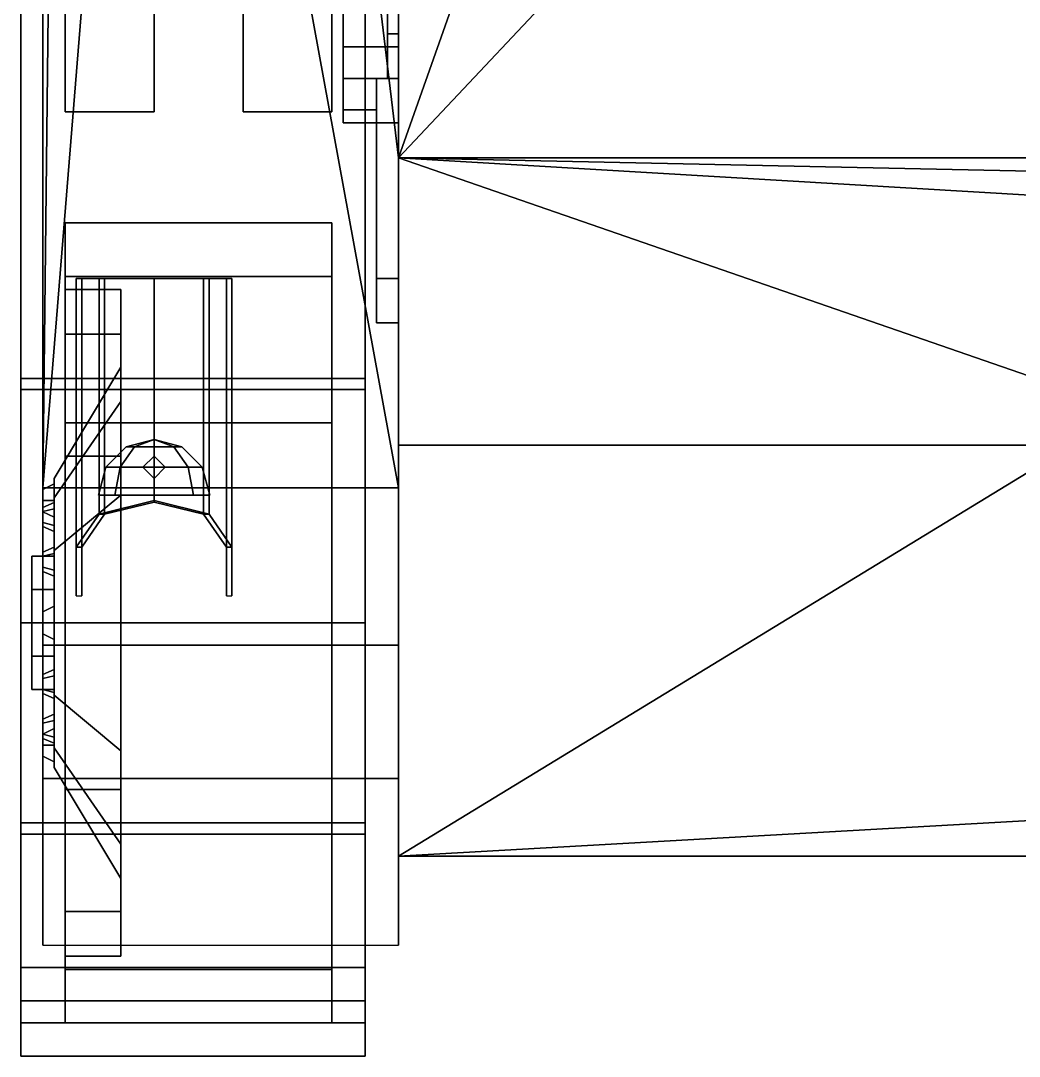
# Model space of a CAD drawing. Header units: millimetres. Extents: x -1.1 to 1.1, y -2.7 to 10.7.
# Drawn here: x -1.08 to -0.182, y -2.53 to -1.598 of the extents above; entities that cross this region are included whole.
import ezdxf

# ---------------------------------------------------------------- set-up
doc = ezdxf.new("R2010")
doc.units = ezdxf.units.MM
for name, color, linetype in [('fenders', 6, 'Continuous'), ('torsions', 5, 'Continuous'), ('tracks', 3, 'Continuous'), ('wheels', 2, 'Continuous')]:
    doc.layers.add(name, color=color, linetype=linetype)

msp = doc.modelspace()

# ---------------------------------------------------------------- linework, layer by layer
for points in [[(-0.74, -2.35, 0.85), (-0.74, 2.38368, 0.84131), (-0.74, 2.17, 0.51), (-0.74, -1.98, 0.51)], [(-0.74, -2.01851, 1.06095), (-0.74, 2.38368, 0.84131), (-0.74, 2.38368, 0.84131), (-0.74, -2.35, 0.85)], [(-0.74, -1.98, 0.51), (-0.74, 2.17, 0.51), (0.74, 2.17, 0.51), (0.74, -1.98, 0.51)], [(-0.91, -1.09, 1.01462), (-0.74, -2.01851, 1.06095), (-0.74, -1.72143, 1.25), (-0.82211, -1.03943, 1.25)], [(-0.82211, -1.03943, 1.25), (-0.74, -1.72143, 1.25), (-0.63, -1.41, 1.25), (-0.63, -1.03943, 1.25)], [(-0.63, -1.41, 1.25), (-0.74, -1.72143, 1.25), (-0.74, -1.72143, 1.25), (-0.56, -1.53, 1.25)], [(-0.56, -1.53, 1.25), (-0.74, -1.72143, 1.25), (0.74, -1.72143, 1.25), (-0.16, -1.53, 1.25)], [(-0.74, -1.72143, 1.25), (-0.74, -2.35, 0.85), (-0.15, -1.99, 1.07909), (-0.15, -1.92571, 1.12)], [(-0.15, -1.92571, 1.12), (-0.10607, -1.75904, 1.22607), (-0.74, -1.72143, 1.25)], [(-0.10607, -1.75904, 1.22607), (0, -1.73714, 1.24), (-0.74, -1.72143, 1.25)], [(0, -1.73714, 1.24), (0.74, -1.72143, 1.25), (-0.74, -1.72143, 1.25)], [(-1.03, -1.83, 1.05154), (-1.03, -1.83, 1.14), (-1.025, -1.83, 1.14), (-1.025, -1.83, 1.05154)], [(-1.03, -2.01851, 1.06095), (-1.03, -2.072, 1.14), (-1.03, -1.83, 1.14), (-1.03, -1.83, 1.05154)], [(-1.03, -1.83, 1.14), (-1.0095, -1.83, 1.1895), (-1.0045, -1.83, 1.1895), (-1.025, -1.83, 1.14)], [(-1.03, -2.072, 1.14), (-1.0095, -2.0423, 1.1895), (-1.0095, -1.83, 1.1895), (-1.03, -1.83, 1.14)], [(-1.025, -2.072, 1.14), (-1.025, -2.01851, 1.06095), (-1.025, -1.83, 1.05154), (-1.025, -1.83, 1.14)], [(-1.0045, -2.0423, 1.1895), (-1.025, -2.072, 1.14), (-1.025, -1.83, 1.14), (-1.0045, -1.83, 1.1895)], [(-1.0095, -1.83, 1.1895), (-0.96, -1.83, 1.21), (-0.96, -1.83, 1.20793), (-1.0045, -1.83, 1.1895)], [(-1.0095, -2.0423, 1.1895), (-0.96, -2.03, 1.21), (-0.96, -1.83, 1.21), (-1.0095, -1.83, 1.1895)], [(-0.96, -2.03124, 1.20793), (-1.0045, -2.0423, 1.1895), (-1.0045, -1.83, 1.1895), (-0.96, -1.83, 1.20793)], [(-0.96, -1.83, 1.21), (-0.9105, -1.83, 1.1895), (-0.9155, -1.83, 1.1895), (-0.96, -1.83, 1.20793)], [(-0.9155, -2.0423, 1.1895), (-0.96, -2.03124, 1.20793), (-0.96, -1.83, 1.20793), (-0.9155, -1.83, 1.1895)], [(-0.96, -2.03, 1.21), (-0.9105, -2.0423, 1.1895), (-0.9105, -1.83, 1.1895), (-0.96, -1.83, 1.21)], [(-0.9105, -1.83, 1.1895), (-0.89, -1.83, 1.14), (-0.895, -1.83, 1.14), (-0.9155, -1.83, 1.1895)], [(-0.895, -2.072, 1.14), (-0.9155, -2.0423, 1.1895), (-0.9155, -1.83, 1.1895), (-0.895, -1.83, 1.14)], [(-0.9105, -2.0423, 1.1895), (-0.89, -2.072, 1.14), (-0.89, -1.83, 1.14), (-0.9105, -1.83, 1.1895)], [(-0.89, -1.83, 1.14), (-0.89, -1.83, 1.05154), (-0.895, -1.83, 1.05154), (-0.895, -1.83, 1.14)], [(-0.895, -2.01851, 1.06095), (-0.895, -2.072, 1.14), (-0.895, -1.83, 1.14), (-0.895, -1.83, 1.05154)], [(-0.89, -2.072, 1.14), (-0.89, -2.01851, 1.06095), (-0.89, -1.83, 1.05154), (-0.89, -1.83, 1.14)], [(-0.96, -1.975, 1.14), (-0.985, -1.9817, 1.14), (-0.97768, -1.9817, 1.15768), (-0.96, -1.975, 1.14)], [(-0.96, -1.975, 1.14), (-0.97768, -1.9817, 1.12232), (-0.985, -1.9817, 1.14), (-0.96, -1.975, 1.14)], [(-0.96, -1.975, 1.14), (-0.97768, -1.9817, 1.15768), (-0.96, -1.9817, 1.165), (-0.96, -1.975, 1.14)], [(-0.96, -1.975, 1.14), (-0.96, -1.9817, 1.115), (-0.97768, -1.9817, 1.12232), (-0.96, -1.975, 1.14)], [(-0.96, -1.975, 1.14), (-0.94232, -1.9817, 1.15768), (-0.935, -1.9817, 1.14), (-0.96, -1.975, 1.14)], [(-0.96, -1.975, 1.14), (-0.96, -1.9817, 1.165), (-0.94232, -1.9817, 1.15768), (-0.96, -1.975, 1.14)], [(-0.96, -1.975, 1.14), (-0.94232, -1.9817, 1.12232), (-0.96, -1.9817, 1.115), (-0.96, -1.975, 1.14)], [(-0.96, -1.975, 1.14), (-0.935, -1.9817, 1.14), (-0.94232, -1.9817, 1.12232), (-0.96, -1.975, 1.14)], [(-0.985, -1.9817, 1.14), (-1.0033, -2, 1.14), (-0.99062, -2, 1.17062), (-0.97768, -1.9817, 1.15768)], [(-0.97768, -1.9817, 1.12232), (-0.99062, -2, 1.10938), (-1.0033, -2, 1.14), (-0.985, -1.9817, 1.14)], [(-0.97768, -1.9817, 1.15768), (-0.99062, -2, 1.17062), (-0.96, -2, 1.1833), (-0.96, -1.9817, 1.165)], [(-0.96, -1.9817, 1.115), (-0.96, -2, 1.0967), (-0.99062, -2, 1.10938), (-0.97768, -1.9817, 1.12232)], [(-0.96, -1.9817, 1.165), (-0.96, -2, 1.1833), (-0.92938, -2, 1.17062), (-0.94232, -1.9817, 1.15768)], [(-0.94232, -1.9817, 1.12232), (-0.92938, -2, 1.10938), (-0.96, -2, 1.0967), (-0.96, -1.9817, 1.115)], [(-0.94232, -1.9817, 1.15768), (-0.92938, -2, 1.17062), (-0.9167, -2, 1.14), (-0.935, -1.9817, 1.14)], [(-0.935, -1.9817, 1.14), (-0.9167, -2, 1.14), (-0.92938, -2, 1.10938), (-0.94232, -1.9817, 1.12232)], [(-0.74, -2.35, 0.85), (-0.74, -1.98, 0.51), (0.74, -1.98, 0.51), (0.74, -2.35, 0.85)], [(-0.96, -1.99, 1.05), (-0.97, -2, 1.05), (-0.97, -2, 1.10084), (-0.96, -1.99, 1.1067)], [(-0.95, -2, 1.05), (-0.96, -1.99, 1.05), (-0.96, -1.99, 1.1067), (-0.95, -2, 1.10084)], [(-0.15, -1.99, 1.07909), (-0.74, -2.35, 0.85), (0.37, -2.28714, 0.89), (0.15, -1.99, 1.07909)], [(-1.0033, -2, 1.14), (-1.01, -2.025, 1.14), (-0.99536, -2.025, 1.17536), (-0.99062, -2, 1.17062)], [(-0.99062, -2, 1.10938), (-0.99536, -2.025, 1.10464), (-1.01, -2.025, 1.14), (-1.0033, -2, 1.14)], [(-0.99062, -2, 1.17062), (-0.99536, -2.025, 1.17536), (-0.96, -2.025, 1.19), (-0.96, -2, 1.1833)], [(-0.96, -2, 1.0967), (-0.96, -2.025, 1.09), (-0.99536, -2.025, 1.10464), (-0.99062, -2, 1.10938)], [(-0.97, -2, 1.05), (-0.96, -2.01, 1.05), (-0.96, -2.01, 1.09402), (-0.97, -2, 1.10084)], [(-0.96, -2, 1.1833), (-0.96, -2.025, 1.19), (-0.92464, -2.025, 1.17536), (-0.92938, -2, 1.17062)], [(-0.92938, -2, 1.10938), (-0.92464, -2.025, 1.10464), (-0.96, -2.025, 1.09), (-0.96, -2, 1.0967)], [(-0.96, -2.01, 1.05), (-0.95, -2, 1.05), (-0.95, -2, 1.10084), (-0.96, -2.01, 1.09402)], [(-0.92938, -2, 1.17062), (-0.92464, -2.025, 1.17536), (-0.91, -2.025, 1.14), (-0.9167, -2, 1.14)], [(-0.9167, -2, 1.14), (-0.91, -2.025, 1.14), (-0.92464, -2.025, 1.10464), (-0.92938, -2, 1.10938)], [(-1.03, -2.1157, 1.06717), (-1.03, -2.1157, 1.06717), (-1.03, -2.072, 1.14), (-1.03, -2.01851, 1.06095)], [(-1.025, -2.1157, 1.06717), (-1.025, -2.1157, 1.06717), (-1.025, -2.01851, 1.06095), (-1.025, -2.072, 1.14)], [(-0.895, -2.1157, 1.06717), (-0.895, -2.1157, 1.06717), (-0.895, -2.072, 1.14), (-0.895, -2.01851, 1.06095)], [(-0.89, -2.1157, 1.06717), (-0.89, -2.1157, 1.06717), (-0.89, -2.01851, 1.06095), (-0.89, -2.072, 1.14)], [(-0.92464, -2.025, 1.10464), (-0.91, -2.025, 1.14), (-0.99536, -2.025, 1.17536), (-1.01, -2.025, 1.14)], [(-0.96, -2.025, 1.09), (-0.92464, -2.025, 1.10464), (-1.01, -2.025, 1.14), (-0.99536, -2.025, 1.10464)], [(-1.0045, -2.0423, 1.1895), (-0.96, -2.03124, 1.20793), (-0.96, -2.03, 1.21), (-1.0095, -2.0423, 1.1895)], [(-0.91, -2.025, 1.14), (-0.92464, -2.025, 1.17536), (-0.96, -2.025, 1.19), (-0.99536, -2.025, 1.17536)], [(-0.96, -2.03124, 1.20793), (-0.9155, -2.0423, 1.1895), (-0.9105, -2.0423, 1.1895), (-0.96, -2.03, 1.21)], [(-1.025, -2.072, 1.14), (-1.0045, -2.0423, 1.1895), (-1.0095, -2.0423, 1.1895), (-1.03, -2.072, 1.14)], [(-0.9155, -2.0423, 1.1895), (-0.895, -2.072, 1.14), (-0.89, -2.072, 1.14), (-0.9105, -2.0423, 1.1895)], [(-1.025, -2.1157, 1.06717), (-1.025, -2.072, 1.14), (-1.03, -2.072, 1.14), (-1.03, -2.1157, 1.06717)], [(-0.895, -2.072, 1.14), (-0.895, -2.1157, 1.06717), (-0.89, -2.1157, 1.06717), (-0.89, -2.072, 1.14)], [(0.37, -2.28714, 0.89), (-0.74, -2.35, 0.85), (0.74, -2.35, 0.85), (0.57, -2.28714, 0.89)]]:
    msp.add_3dface(points)
at = {"layer": 'fenders'}
for points in [[(-1.06, 2.38368, 0.82131), (-1.06, -2.01851, 1.04095), (-1.06, -2.01851, 1.06095), (-1.06, 2.38368, 0.84131)], [(-1.06, 2.38368, 0.84131), (-1.06, -2.01851, 1.06095), (-1.02, 1.56, 0.88241), (-1.02, 2.38, 0.8415)], [(-1.02, 1.56, 0.88241), (-1.06, -2.01851, 1.06095), (-0.99, -1.15, 1.01761), (-0.99, 1.02, 0.90935)], [(-0.99, -1.15, 1.01761), (-1.06, -2.01851, 1.06095), (-0.74, -2.01851, 1.06095), (-0.91, -1.09, 1.01462)], [(-1.06, -2.01851, 1.06095), (-1.06, -2.16, 1.07), (-0.74, -2.16, 1.07), (-0.74, -2.01851, 1.06095)], [(-1.06, -2.01851, 1.04095), (-1.06, -2.16, 1.05), (-1.06, -2.16, 1.07), (-1.06, -2.01851, 1.06095)], [(-0.74, -2.01851, 1.06095), (-0.74, -2.16, 1.07), (-0.74, -2.35, 0.85)], [(-1.06, -2.16, 1.05), (-1.06, -2.27, 1.03), (-1.06, -2.28, 1.05), (-1.06, -2.16, 1.07)], [(-1.06, -2.16, 1.07), (-1.06, -2.28, 1.05), (-0.74, -2.28, 1.05), (-0.74, -2.16, 1.07)], [(-0.74, -2.16, 1.07), (-0.74, -2.28, 1.05), (-0.74, -2.35, 0.85)], [(-1.06, -2.27, 1.03), (-1.06, -2.42, 0.94), (-1.06, -2.43, 0.98), (-1.06, -2.28, 1.05)], [(-1.06, -2.28, 1.05), (-1.06, -2.43, 0.98), (-0.74, -2.43, 0.98), (-0.74, -2.28, 1.05)], [(-0.74, -2.28, 1.05), (-0.74, -2.43, 0.98), (-0.74, -2.35, 0.85)]]:
    msp.add_3dface(points, dxfattribs=at)
at = {"layer": 'torsions'}
for points in [[(-0.79, -1.36, 0.4), (-0.79, -1.62172, 0.54828), (-0.75, -1.62172, 0.54828), (-0.75, -1.36, 0.4)], [(-0.79, -1.40243, 0.38243), (-0.79, -1.62172, 0.54828), (-0.79, -1.62172, 0.54828), (-0.79, -1.36, 0.4)], [(-0.75, -1.42, 0.34), (-0.75, -1.36, 0.4), (-0.75, -1.62172, 0.54828), (-0.75, -1.65, 0.48)], [(-0.79, -1.62172, 0.54828), (-0.79, -1.40243, 0.38243), (-0.79, -1.42, 0.34), (-0.79, -1.65, 0.48)], [(-0.79, -1.65, 0.48), (-0.79, -1.42, 0.34), (-0.75, -1.42, 0.34), (-0.75, -1.65, 0.48)], [(-0.75, -1.62172, 0.49172), (-0.75, -1.61, 0.52), (-0.74, -1.61, 0.52), (-0.74, -1.62172, 0.49172)], [(-0.75, -1.61, 0.52), (-0.75, -1.62172, 0.54828), (-0.74, -1.62172, 0.54828), (-0.74, -1.61, 0.52)], [(-0.74, -1.65, 0.48), (-0.74, -1.62172, 0.49172), (-0.74, -1.61, 0.52), (-0.74, -1.65, 0.51)], [(-0.79, -1.62172, 0.54828), (-0.79, -1.65, 0.56), (-0.74, -1.65, 0.56), (-0.74, -1.62172, 0.54828)], [(-0.79, -1.65, 0.56), (-0.79, -1.62172, 0.54828), (-0.79, -1.65, 0.48), (-0.79, -1.67828, 0.49172)], [(-0.75, -1.65, 0.48), (-0.75, -1.62172, 0.49172), (-0.74, -1.62172, 0.49172), (-0.74, -1.65, 0.48)], [(-0.79, -1.67828, 0.49172), (-0.79, -1.65, 0.48), (-0.76, -1.65, 0.48), (-0.76, -1.67828, 0.49172)], [(-0.79, -1.65, 0.56), (-0.79, -1.67828, 0.54828), (-0.76, -1.67828, 0.54828), (-0.76, -1.65, 0.56)], [(-0.79, -1.67828, 0.54828), (-0.79, -1.65, 0.56), (-0.79, -1.67828, 0.49172), (-0.79, -1.69, 0.52)], [(-0.74, -1.65, 0.79), (-0.74, -1.65, 0.45), (-0.76, -1.65, 0.45), (-0.76, -1.65, 0.79)], [(-0.74, -1.65, 0.45), (-0.74, -1.69, 0.4), (-0.76, -1.69, 0.4), (-0.76, -1.65, 0.45)], [(-0.76, -1.65, 0.79), (-0.76, -1.65, 0.45), (-0.76, -1.87, 0.45), (-0.76, -1.87, 0.79)], [(-0.74, -1.87, 0.79), (-0.74, -1.65, 0.79), (-0.76, -1.65, 0.79), (-0.76, -1.87, 0.79)], [(-0.76, -1.65, 0.45), (-0.76, -1.69, 0.4), (-0.76, -1.83, 0.4), (-0.76, -1.87, 0.45)], [(-0.74, -1.83, 0.4), (-0.74, -1.69, 0.4), (-0.74, -1.65, 0.45), (-0.74, -1.87, 0.45)], [(-0.74, -1.87, 0.45), (-0.74, -1.65, 0.45), (-0.74, -1.65, 0.51), (-0.74, -1.87, 0.51)], [(-0.79, -1.69, 0.52), (-0.79, -1.67828, 0.49172), (-0.76, -1.67828, 0.49172), (-0.76, -1.69, 0.52)], [(-0.79, -1.67828, 0.54828), (-0.79, -1.69, 0.52), (-0.76, -1.69, 0.52), (-0.76, -1.67828, 0.54828)], [(-0.76, -1.83, 0.4), (-0.76, -1.69, 0.4), (-0.74, -1.69, 0.4), (-0.74, -1.83, 0.4)], [(-0.76, -1.87, 0.45), (-0.76, -1.83, 0.4), (-0.74, -1.83, 0.4), (-0.74, -1.87, 0.45)], [(-0.76, -1.87, 0.79), (-0.76, -1.87, 0.45), (-0.74, -1.87, 0.45), (-0.74, -1.87, 0.79)]]:
    msp.add_3dface(points, dxfattribs=at)
at = {"layer": 'tracks'}
for points in [[(-1.08, -1.41, 0.02), (-1.08, -1.41), (-1.08, -1.93, 0.1), (-1.08, -1.92, 0.12)], [(-1.08, -1.93, 0.1), (-1.08, -1.41), (-0.77, -1.41), (-0.77, -1.93, 0.1)], [(-0.77, -1.92, 0.12), (-0.77, -1.41, 0.02), (-1.08, -1.41, 0.02), (-1.08, -1.92, 0.12)], [(-0.77, -1.93, 0.1), (-0.77, -1.41), (-0.77, -1.41, 0.02), (-0.77, -1.92, 0.12)], [(-1.08, -2.14, 0.98), (-1.08, -1.58, 0.93), (-0.77, -1.58, 0.93), (-0.77, -2.14, 0.98)], [(-1.08, -2.14, 1), (-1.08, -1.58, 0.95), (-1.08, -1.58, 0.93), (-1.08, -2.14, 0.98)], [(-0.77, -2.14, 1), (-0.77, -1.58, 0.95), (-1.08, -1.58, 0.95), (-1.08, -2.14, 1)], [(-0.77, -1.58, 0.93), (-0.77, -1.58, 0.95), (-0.77, -2.14, 1), (-0.77, -2.14, 0.98)], [(-0.77, -2.32, 0.31), (-0.77, -1.92, 0.12), (-1.08, -1.92, 0.12), (-1.08, -2.32, 0.31)], [(-1.08, -1.92, 0.12), (-1.08, -1.93, 0.1), (-1.08, -2.33, 0.29), (-1.08, -2.32, 0.31)], [(-0.77, -2.33, 0.29), (-0.77, -1.93, 0.1), (-0.77, -1.92, 0.12), (-0.77, -2.32, 0.31)], [(-1.08, -2.33, 0.29), (-1.08, -1.93, 0.1), (-0.77, -1.93, 0.1), (-0.77, -2.33, 0.29)], [(-0.77, -2.33, 0.95), (-0.77, -2.14, 1), (-1.08, -2.14, 1), (-1.08, -2.33, 0.95)], [(-1.08, -2.33, 0.95), (-1.08, -2.14, 1), (-1.08, -2.14, 0.98), (-1.08, -2.32, 0.93)], [(-1.08, -2.32, 0.93), (-1.08, -2.14, 0.98), (-0.77, -2.14, 0.98), (-0.77, -2.32, 0.93)], [(-0.77, -2.14, 0.98), (-0.77, -2.14, 1), (-0.77, -2.33, 0.95), (-0.77, -2.32, 0.93)], [(-0.77, -2.45, 0.44), (-0.77, -2.32, 0.31), (-1.08, -2.32, 0.31), (-1.08, -2.45, 0.44)], [(-1.08, -2.32, 0.31), (-1.08, -2.33, 0.29), (-1.08, -2.48, 0.44), (-1.08, -2.45, 0.44)], [(-1.08, -2.48, 0.8), (-1.08, -2.33, 0.95), (-1.08, -2.32, 0.93), (-1.08, -2.45, 0.8)], [(-1.08, -2.45, 0.8), (-1.08, -2.32, 0.93), (-0.77, -2.32, 0.93), (-0.77, -2.45, 0.8)], [(-0.77, -2.48, 0.44), (-0.77, -2.33, 0.29), (-0.77, -2.32, 0.31), (-0.77, -2.45, 0.44)], [(-0.77, -2.32, 0.93), (-0.77, -2.33, 0.95), (-0.77, -2.48, 0.8), (-0.77, -2.45, 0.8)], [(-1.08, -2.48, 0.44), (-1.08, -2.33, 0.29), (-0.77, -2.33, 0.29), (-0.77, -2.48, 0.44)], [(-0.77, -2.48, 0.8), (-0.77, -2.33, 0.95), (-1.08, -2.33, 0.95), (-1.08, -2.48, 0.8)], [(-1.08, -2.45, 0.44), (-1.08, -2.48, 0.44), (-1.08, -2.53, 0.62), (-1.08, -2.5, 0.62)], [(-0.77, -2.5, 0.62), (-0.77, -2.45, 0.44), (-1.08, -2.45, 0.44), (-1.08, -2.5, 0.62)], [(-1.08, -2.53, 0.62), (-1.08, -2.48, 0.8), (-1.08, -2.45, 0.8), (-1.08, -2.5, 0.62)], [(-1.08, -2.5, 0.62), (-1.08, -2.45, 0.8), (-0.77, -2.45, 0.8), (-0.77, -2.5, 0.62)], [(-0.77, -2.53, 0.62), (-0.77, -2.48, 0.44), (-0.77, -2.45, 0.44), (-0.77, -2.5, 0.62)], [(-0.77, -2.45, 0.8), (-0.77, -2.48, 0.8), (-0.77, -2.53, 0.62), (-0.77, -2.5, 0.62)], [(-1.08, -2.53, 0.62), (-1.08, -2.48, 0.44), (-0.77, -2.48, 0.44), (-0.77, -2.53, 0.62)], [(-0.77, -2.53, 0.62), (-0.77, -2.48, 0.8), (-1.08, -2.48, 0.8), (-1.08, -2.53, 0.62)]]:
    msp.add_3dface(points, dxfattribs=at)
at = {"layer": 'wheels'}
for points in [[(-1.04, -1.58268, 0.31), (-1.04, -1.49732, 0.16215), (-1.04, -1.58627, 0.11373), (-1.04, -1.68, 0.34)], [(-0.96, -1.49732, 0.16215), (-0.96, -1.58268, 0.31), (-0.96, -1.68, 0.34), (-0.96, -1.58627, 0.11373)], [(-0.96, -1.58268, 0.37), (-0.96, -1.49732, 0.51785), (-0.96, -1.58627, 0.56627), (-0.96, -1.68, 0.34)], [(-0.88, -1.58268, 0.31), (-0.88, -1.49732, 0.16215), (-0.88, -1.58627, 0.11373), (-0.88, -1.68, 0.34)], [(-1.04, -1.58268, 0.37), (-1.04, -1.58268, 0.31), (-1.04, -1.68, 0.34), (-1.04, -1.58627, 0.56627)], [(-0.96, -1.58268, 0.31), (-0.96, -1.58268, 0.37), (-0.96, -1.68, 0.34)], [(-0.88, -1.58268, 0.37), (-0.88, -1.58268, 0.31), (-0.88, -1.68, 0.34), (-0.88, -1.58627, 0.56627)], [(-1.04, -1.68, 0.34), (-1.04, -1.58627, 0.11373), (-0.96, -1.58627, 0.11373), (-0.96, -1.68, 0.34)], [(-1.04, -1.58627, 0.56627), (-1.04, -1.68, 0.34), (-0.96, -1.68, 0.34), (-0.96, -1.58627, 0.56627)], [(-0.8, -1.58627, 0.11373), (-0.8, -1.68, 0.34), (-0.88, -1.68, 0.34), (-0.88, -1.58627, 0.11373)], [(-0.8, -1.68, 0.34), (-0.8, -1.58627, 0.56627), (-0.88, -1.58627, 0.56627), (-0.88, -1.68, 0.34)], [(-0.8, -1.82823, 0.8), (-0.8, -1.78, 0.62), (-1.04, -1.78, 0.62), (-1.04, -1.82823, 0.8)], [(-1.04, -1.82823, 0.8), (-1.04, -1.78, 0.62), (-1.04, -1.84, 0.62), (-1.04, -1.88019, 0.77)], [(-0.8, -1.78, 0.62), (-0.8, -1.82823, 0.44), (-1.04, -1.82823, 0.44), (-1.04, -1.78, 0.62)], [(-1.04, -1.78, 0.62), (-1.04, -1.82823, 0.44), (-1.04, -1.88019, 0.47), (-1.04, -1.84, 0.62)], [(-0.8, -1.78, 0.62), (-0.8, -1.82823, 0.8), (-0.8, -1.88019, 0.77), (-0.8, -1.84, 0.62)], [(-0.8, -1.82823, 0.44), (-0.8, -1.78, 0.62), (-0.8, -1.84, 0.62), (-0.8, -1.88019, 0.47)], [(-1.04, -1.96, 0.93177), (-1.04, -1.82823, 0.8), (-1.04, -1.88019, 0.77), (-1.04, -1.99, 0.87981)], [(-1.04, -1.82823, 0.44), (-1.04, -1.96, 0.30823), (-1.04, -1.99, 0.36019), (-1.04, -1.88019, 0.47)], [(-0.8, -1.82823, 0.44), (-0.8, -1.96, 0.30823), (-1.04, -1.96, 0.30823), (-1.04, -1.82823, 0.44)], [(-0.8, -1.96, 0.93177), (-0.8, -1.82823, 0.8), (-1.04, -1.82823, 0.8), (-1.04, -1.96, 0.93177)], [(-0.8, -1.82823, 0.8), (-0.8, -1.96, 0.93177), (-0.8, -1.99, 0.87981), (-0.8, -1.88019, 0.77)], [(-0.8, -1.96, 0.30823), (-0.8, -1.82823, 0.44), (-0.8, -1.88019, 0.47), (-0.8, -1.99, 0.36019)], [(-0.99, -1.88019, 0.47), (-0.99, -1.84, 0.62), (-1.04, -1.84, 0.62), (-1.04, -1.88019, 0.47)], [(-0.99, -1.84, 0.62), (-0.99, -1.88019, 0.77), (-1.04, -1.88019, 0.77), (-1.04, -1.84, 0.62)], [(-0.99, -1.84, 0.62), (-0.99, -1.88019, 0.47), (-0.99, -1.94081, 0.505), (-0.99, -1.91, 0.62)], [(-0.99, -1.88019, 0.77), (-0.99, -1.84, 0.62), (-0.99, -1.91, 0.62), (-0.99, -1.94081, 0.735)], [(-0.8, -2.39981, 0.47), (-0.8, -1.84, 0.62), (-0.8, -1.88019, 0.77), (-0.8, -2.44, 0.62)], [(-0.8, -2.29, 0.36019), (-0.8, -1.88019, 0.47), (-0.8, -1.84, 0.62), (-0.8, -2.39981, 0.47)], [(-0.99, -1.88019, 0.77), (-0.99, -1.99, 0.87981), (-1.04, -1.99, 0.87981), (-1.04, -1.88019, 0.77)], [(-0.99, -1.99, 0.36019), (-0.99, -1.88019, 0.47), (-1.04, -1.88019, 0.47), (-1.04, -1.99, 0.36019)], [(-0.99, -1.99, 0.87981), (-0.99, -1.88019, 0.77), (-0.99, -1.94081, 0.735), (-0.99, -2.025, 0.81919)], [(-0.99, -1.88019, 0.47), (-0.99, -1.99, 0.36019), (-0.99, -2.025, 0.42081), (-0.99, -1.94081, 0.505)], [(-0.8, -2.44, 0.62), (-0.8, -1.88019, 0.77), (-0.8, -1.99, 0.87981), (-0.8, -2.39981, 0.77)], [(-0.8, -2.14, 0.32), (-0.8, -1.99, 0.36019), (-0.8, -1.88019, 0.47), (-0.8, -2.29, 0.36019)], [(-0.99, -1.94081, 0.735), (-0.99, -1.91, 0.62), (-1.05, -2.01, 0.62), (-1.05, -2.02742, 0.685)], [(-0.99, -1.91, 0.62), (-0.99, -1.94081, 0.505), (-1.05, -2.02742, 0.555), (-1.05, -2.01, 0.62)], [(-0.99, -2.025, 0.81919), (-0.99, -1.94081, 0.735), (-1.05, -2.02742, 0.685), (-1.05, -2.075, 0.73258)], [(-0.99, -1.94081, 0.505), (-0.99, -2.025, 0.42081), (-1.05, -2.075, 0.50742), (-1.05, -2.02742, 0.555)], [(-1.04, -1.96, 0.30823), (-1.04, -2.14, 0.26), (-1.04, -2.14, 0.32), (-1.04, -1.99, 0.36019)], [(-0.8, -1.96, 0.30823), (-0.8, -2.14, 0.26), (-1.04, -2.14, 0.26), (-1.04, -1.96, 0.30823)], [(-1.04, -2.14, 0.98), (-1.04, -1.96, 0.93177), (-1.04, -1.99, 0.87981), (-1.04, -2.14, 0.92)], [(-0.8, -2.14, 0.98), (-0.8, -1.96, 0.93177), (-1.04, -1.96, 0.93177), (-1.04, -2.14, 0.98)], [(-0.8, -2.14, 0.26), (-0.8, -1.96, 0.30823), (-0.8, -1.99, 0.36019), (-0.8, -2.14, 0.32)], [(-0.8, -1.96, 0.93177), (-0.8, -2.14, 0.98), (-0.8, -2.14, 0.92), (-0.8, -1.99, 0.87981)], [(-0.99, -2.14, 0.32), (-0.99, -1.99, 0.36019), (-1.04, -1.99, 0.36019), (-1.04, -2.14, 0.32)], [(-0.99, -1.99, 0.87981), (-0.99, -2.14, 0.92), (-1.04, -2.14, 0.92), (-1.04, -1.99, 0.87981)], [(-0.99, -1.99, 0.36019), (-0.99, -2.14, 0.32), (-0.99, -2.14, 0.39), (-0.99, -2.025, 0.42081)], [(-0.99, -2.14, 0.92), (-0.99, -1.99, 0.87981), (-0.99, -2.025, 0.81919), (-0.99, -2.14, 0.85)], [(-0.8, -2.39981, 0.77), (-0.8, -1.99, 0.87981), (-0.8, -2.14, 0.92), (-0.8, -2.29, 0.87981)], [(-1.05, -2.02742, 0.685), (-1.05, -2.01, 0.62), (-1.05, -2.015, 0.62), (-1.05, -2.03175, 0.6825)], [(-1.05, -2.01, 0.62), (-1.05, -2.02742, 0.555), (-1.05, -2.03175, 0.5575), (-1.05, -2.015, 0.62)], [(-1.05, -2.03, 0.635), (-1.05, -2.015, 0.62), (-1.06, -2.02, 0.62), (-1.06, -2.03, 0.63)], [(-1.05, -2.015, 0.62), (-1.05, -2.03, 0.605), (-1.06, -2.03, 0.61), (-1.06, -2.02, 0.62)], [(-1.06, -2.02, 0.62), (-1.06, -2.03, 0.61), (-1.06, -2.04, 0.62), (-1.06, -2.03, 0.63)], [(-1.05, -2.03175, 0.6825), (-1.05, -2.015, 0.62), (-1.05, -2.03, 0.635), (-1.05, -2.03724, 0.66201)], [(-1.05, -2.015, 0.62), (-1.05, -2.03175, 0.5575), (-1.05, -2.03724, 0.57799), (-1.05, -2.03, 0.605)], [(-1.05, -2.045, 0.62), (-1.05, -2.03, 0.635), (-1.06, -2.03, 0.63), (-1.06, -2.04, 0.62)], [(-1.05, -2.03, 0.605), (-1.05, -2.045, 0.62), (-1.06, -2.04, 0.62), (-1.06, -2.03, 0.61)], [(-0.99, -2.14, 0.85), (-0.99, -2.025, 0.81919), (-1.05, -2.075, 0.73258), (-1.05, -2.14, 0.75)], [(-0.99, -2.025, 0.42081), (-0.99, -2.14, 0.39), (-1.05, -2.14, 0.49), (-1.05, -2.075, 0.50742)], [(-1.05, -2.075, 0.73258), (-1.05, -2.02742, 0.685), (-1.05, -2.03175, 0.6825), (-1.05, -2.0775, 0.72825)], [(-1.05, -2.02742, 0.555), (-1.05, -2.075, 0.50742), (-1.05, -2.0775, 0.51175), (-1.05, -2.03175, 0.5575)], [(-1.05, -2.03724, 0.66201), (-1.05, -2.03, 0.635), (-1.05, -2.045, 0.62), (-1.05, -2.05773, 0.6675)], [(-1.05, -2.03, 0.605), (-1.05, -2.03724, 0.57799), (-1.05, -2.05773, 0.5725), (-1.05, -2.045, 0.62)], [(-1.05, -2.05224, 0.68799), (-1.05, -2.03175, 0.6825), (-1.06, -2.03608, 0.68), (-1.06, -2.04974, 0.68366)], [(-1.05, -2.03175, 0.6825), (-1.05, -2.03724, 0.66201), (-1.06, -2.03974, 0.66634), (-1.06, -2.03608, 0.68)], [(-1.05, -2.03724, 0.57799), (-1.05, -2.03175, 0.5575), (-1.06, -2.03608, 0.56), (-1.06, -2.03974, 0.57366)], [(-1.05, -2.03175, 0.5575), (-1.05, -2.05224, 0.55201), (-1.06, -2.04974, 0.55634), (-1.06, -2.03608, 0.56)], [(-1.06, -2.03608, 0.68), (-1.06, -2.03974, 0.66634), (-1.06, -2.0534, 0.67), (-1.06, -2.04974, 0.68366)], [(-1.06, -2.03608, 0.56), (-1.06, -2.04974, 0.55634), (-1.06, -2.0534, 0.57), (-1.06, -2.03974, 0.57366)], [(-1.05, -2.03724, 0.66201), (-1.05, -2.05773, 0.6675), (-1.06, -2.0534, 0.67), (-1.06, -2.03974, 0.66634)], [(-1.05, -2.05773, 0.5725), (-1.05, -2.03724, 0.57799), (-1.06, -2.03974, 0.57366), (-1.06, -2.0534, 0.57)], [(-1.05, -2.0775, 0.72825), (-1.05, -2.03175, 0.6825), (-1.05, -2.05224, 0.68799), (-1.05, -2.07201, 0.70776)], [(-1.05, -2.03175, 0.5575), (-1.05, -2.0775, 0.51175), (-1.05, -2.07201, 0.53224), (-1.05, -2.05224, 0.55201)], [(-1.05, -2.05773, 0.6675), (-1.05, -2.05224, 0.68799), (-1.06, -2.04974, 0.68366), (-1.06, -2.0534, 0.67)], [(-1.05, -2.05224, 0.55201), (-1.05, -2.05773, 0.5725), (-1.06, -2.0534, 0.57), (-1.06, -2.04974, 0.55634)], [(-1.05, -2.05773, 0.6675), (-1.05, -2.045, 0.62), (-1.05, -2.08, 0.62), (-1.05, -2.11, 0.67196)], [(-1.05, -2.045, 0.62), (-1.05, -2.05773, 0.5725), (-1.05, -2.08, 0.62)], [(-1.05, -2.07201, 0.70776), (-1.05, -2.05224, 0.68799), (-1.05, -2.05773, 0.6675), (-1.05, -2.0925, 0.70227)], [(-1.05, -2.05224, 0.55201), (-1.05, -2.07201, 0.53224), (-1.05, -2.0925, 0.53773), (-1.05, -2.05773, 0.5725)], [(-1.05, -2.0925, 0.70227), (-1.05, -2.05773, 0.6675), (-1.05, -2.11, 0.67196)], [(-1.05, -2.05773, 0.5725), (-1.05, -2.0925, 0.53773), (-1.05, -2.11, 0.56804), (-1.05, -2.08, 0.62)], [(-1.05, -2.07201, 0.70776), (-1.05, -2.0925, 0.70227), (-1.06, -2.09, 0.7066), (-1.06, -2.07634, 0.71026)], [(-1.05, -2.0775, 0.72825), (-1.05, -2.07201, 0.70776), (-1.06, -2.07634, 0.71026), (-1.06, -2.08, 0.72392)], [(-1.05, -2.07201, 0.53224), (-1.05, -2.0775, 0.51175), (-1.06, -2.08, 0.51608), (-1.06, -2.07634, 0.52974)], [(-1.05, -2.0925, 0.53773), (-1.05, -2.07201, 0.53224), (-1.06, -2.07634, 0.52974), (-1.06, -2.09, 0.5334)], [(-1.06, -2.08, 0.72392), (-1.06, -2.07634, 0.71026), (-1.06, -2.09, 0.7066), (-1.06, -2.09366, 0.72026)], [(-1.06, -2.08, 0.51608), (-1.06, -2.09366, 0.51974), (-1.06, -2.09, 0.5334), (-1.06, -2.07634, 0.52974)], [(-1.05, -2.09799, 0.72276), (-1.05, -2.0775, 0.72825), (-1.06, -2.08, 0.72392), (-1.06, -2.09366, 0.72026)], [(-1.05, -2.0775, 0.51175), (-1.05, -2.09799, 0.51724), (-1.06, -2.09366, 0.51974), (-1.06, -2.08, 0.51608)], [(-1.05, -2.14, 0.75), (-1.05, -2.075, 0.73258), (-1.05, -2.0775, 0.72825), (-1.05, -2.14, 0.745)], [(-1.05, -2.075, 0.50742), (-1.05, -2.14, 0.49), (-1.05, -2.14, 0.495), (-1.05, -2.0775, 0.51175)], [(-1.05, -2.14, 0.745), (-1.05, -2.0775, 0.72825), (-1.05, -2.09799, 0.72276), (-1.05, -2.125, 0.73)], [(-1.05, -2.0775, 0.51175), (-1.05, -2.14, 0.495), (-1.05, -2.125, 0.51), (-1.05, -2.09799, 0.51724)], [(-1.05, -2.11, 0.67196), (-1.05, -2.08, 0.62), (-1.07, -2.08, 0.62), (-1.07, -2.11, 0.67196)], [(-1.05, -2.08, 0.62), (-1.05, -2.11, 0.56804), (-1.07, -2.11, 0.56804), (-1.07, -2.08, 0.62)], [(-1.07, -2.17, 0.67196), (-1.07, -2.11, 0.67196), (-1.07, -2.08, 0.62), (-1.07, -2.2, 0.62)], [(-1.07, -2.2, 0.62), (-1.07, -2.08, 0.62), (-1.07, -2.11, 0.56804), (-1.07, -2.17, 0.56804)], [(-1.05, -2.0925, 0.70227), (-1.05, -2.09799, 0.72276), (-1.06, -2.09366, 0.72026), (-1.06, -2.09, 0.7066)], [(-1.05, -2.09799, 0.51724), (-1.05, -2.0925, 0.53773), (-1.06, -2.09, 0.5334), (-1.06, -2.09366, 0.51974)], [(-1.05, -2.125, 0.73), (-1.05, -2.09799, 0.72276), (-1.05, -2.0925, 0.70227), (-1.05, -2.14, 0.715)], [(-1.05, -2.09799, 0.51724), (-1.05, -2.125, 0.51), (-1.05, -2.14, 0.525), (-1.05, -2.0925, 0.53773)], [(-1.05, -2.14, 0.715), (-1.05, -2.0925, 0.70227), (-1.05, -2.11, 0.67196), (-1.05, -2.17, 0.67196)], [(-1.05, -2.0925, 0.53773), (-1.05, -2.14, 0.525), (-1.05, -2.11, 0.56804)], [(-1.05, -2.17, 0.67196), (-1.05, -2.11, 0.67196), (-1.07, -2.11, 0.67196), (-1.07, -2.17, 0.67196)], [(-1.05, -2.11, 0.56804), (-1.05, -2.17, 0.56804), (-1.07, -2.17, 0.56804), (-1.07, -2.11, 0.56804)], [(-1.05, -2.14, 0.525), (-1.05, -2.1875, 0.53773), (-1.05, -2.17, 0.56804), (-1.05, -2.11, 0.56804)], [(-1.05, -2.125, 0.73), (-1.05, -2.14, 0.715), (-1.06, -2.14, 0.72), (-1.06, -2.13, 0.73)], [(-1.05, -2.14, 0.745), (-1.05, -2.125, 0.73), (-1.06, -2.13, 0.73), (-1.06, -2.14, 0.74)], [(-1.05, -2.125, 0.51), (-1.05, -2.14, 0.495), (-1.06, -2.14, 0.5), (-1.06, -2.13, 0.51)], [(-1.05, -2.14, 0.525), (-1.05, -2.125, 0.51), (-1.06, -2.13, 0.51), (-1.06, -2.14, 0.52)], [(-1.06, -2.14, 0.74), (-1.06, -2.13, 0.73), (-1.06, -2.14, 0.72), (-1.06, -2.15, 0.73)], [(-1.06, -2.14, 0.5), (-1.06, -2.15, 0.51), (-1.06, -2.14, 0.52), (-1.06, -2.13, 0.51)], [(-1.05, -2.155, 0.73), (-1.05, -2.14, 0.745), (-1.06, -2.14, 0.74), (-1.06, -2.15, 0.73)], [(-1.05, -2.14, 0.715), (-1.05, -2.155, 0.73), (-1.06, -2.15, 0.73), (-1.06, -2.14, 0.72)], [(-1.05, -2.155, 0.51), (-1.05, -2.14, 0.525), (-1.06, -2.14, 0.52), (-1.06, -2.15, 0.51)], [(-1.05, -2.14, 0.495), (-1.05, -2.155, 0.51), (-1.06, -2.15, 0.51), (-1.06, -2.14, 0.5)], [(-0.99, -2.255, 0.81919), (-0.99, -2.14, 0.85), (-1.05, -2.14, 0.75), (-1.05, -2.205, 0.73258)], [(-0.99, -2.14, 0.39), (-0.99, -2.255, 0.42081), (-1.05, -2.205, 0.50742), (-1.05, -2.14, 0.49)], [(-1.05, -2.18201, 0.72276), (-1.05, -2.155, 0.73), (-1.05, -2.14, 0.715), (-1.05, -2.1875, 0.70227)], [(-1.05, -2.2025, 0.72825), (-1.05, -2.14, 0.745), (-1.05, -2.155, 0.73), (-1.05, -2.18201, 0.72276)], [(-1.05, -2.205, 0.73258), (-1.05, -2.14, 0.75), (-1.05, -2.14, 0.745), (-1.05, -2.2025, 0.72825)], [(-1.05, -2.155, 0.51), (-1.05, -2.18201, 0.51724), (-1.05, -2.1875, 0.53773), (-1.05, -2.14, 0.525)], [(-1.05, -2.14, 0.495), (-1.05, -2.2025, 0.51175), (-1.05, -2.18201, 0.51724), (-1.05, -2.155, 0.51)], [(-1.05, -2.14, 0.49), (-1.05, -2.205, 0.50742), (-1.05, -2.2025, 0.51175), (-1.05, -2.14, 0.495)], [(-1.05, -2.1875, 0.70227), (-1.05, -2.14, 0.715), (-1.05, -2.17, 0.67196)], [(-1.04, -2.14, 0.26), (-1.04, -2.32, 0.30823), (-1.04, -2.29, 0.36019), (-1.04, -2.14, 0.32)], [(-0.99, -2.29, 0.36019), (-0.99, -2.14, 0.32), (-1.04, -2.14, 0.32), (-1.04, -2.29, 0.36019)], [(-0.8, -2.14, 0.26), (-0.8, -2.32, 0.30823), (-1.04, -2.32, 0.30823), (-1.04, -2.14, 0.26)], [(-1.04, -2.32, 0.93177), (-1.04, -2.14, 0.98), (-1.04, -2.14, 0.92), (-1.04, -2.29, 0.87981)], [(-0.99, -2.14, 0.92), (-0.99, -2.29, 0.87981), (-1.04, -2.29, 0.87981), (-1.04, -2.14, 0.92)], [(-0.8, -2.32, 0.93177), (-0.8, -2.14, 0.98), (-1.04, -2.14, 0.98), (-1.04, -2.32, 0.93177)], [(-0.99, -2.14, 0.32), (-0.99, -2.29, 0.36019), (-0.99, -2.255, 0.42081), (-0.99, -2.14, 0.39)], [(-0.99, -2.29, 0.87981), (-0.99, -2.14, 0.92), (-0.99, -2.14, 0.85), (-0.99, -2.255, 0.81919)], [(-0.8, -2.32, 0.30823), (-0.8, -2.14, 0.26), (-0.8, -2.14, 0.32), (-0.8, -2.29, 0.36019)], [(-0.8, -2.14, 0.98), (-0.8, -2.32, 0.93177), (-0.8, -2.29, 0.87981), (-0.8, -2.14, 0.92)], [(-1.05, -2.2, 0.62), (-1.05, -2.17, 0.67196), (-1.07, -2.17, 0.67196), (-1.07, -2.2, 0.62)], [(-1.05, -2.17, 0.56804), (-1.05, -2.2, 0.62), (-1.07, -2.2, 0.62), (-1.07, -2.17, 0.56804)], [(-1.05, -2.22227, 0.5725), (-1.05, -2.235, 0.62), (-1.05, -2.2, 0.62), (-1.05, -2.17, 0.56804)], [(-1.05, -2.1875, 0.53773), (-1.05, -2.22227, 0.5725), (-1.05, -2.17, 0.56804)], [(-1.05, -2.22227, 0.6675), (-1.05, -2.1875, 0.70227), (-1.05, -2.17, 0.67196), (-1.05, -2.2, 0.62)], [(-1.05, -2.18201, 0.72276), (-1.05, -2.1875, 0.70227), (-1.06, -2.19, 0.7066), (-1.06, -2.18634, 0.72026)], [(-1.05, -2.2025, 0.72825), (-1.05, -2.18201, 0.72276), (-1.06, -2.18634, 0.72026), (-1.06, -2.2, 0.72392)], [(-1.05, -2.18201, 0.51724), (-1.05, -2.2025, 0.51175), (-1.06, -2.2, 0.51608), (-1.06, -2.18634, 0.51974)], [(-1.05, -2.1875, 0.53773), (-1.05, -2.18201, 0.51724), (-1.06, -2.18634, 0.51974), (-1.06, -2.19, 0.5334)], [(-1.06, -2.2, 0.72392), (-1.06, -2.18634, 0.72026), (-1.06, -2.19, 0.7066), (-1.06, -2.20366, 0.71026)], [(-1.06, -2.2, 0.51608), (-1.06, -2.20366, 0.52974), (-1.06, -2.19, 0.5334), (-1.06, -2.18634, 0.51974)], [(-1.05, -2.1875, 0.70227), (-1.05, -2.20799, 0.70776), (-1.06, -2.20366, 0.71026), (-1.06, -2.19, 0.7066)], [(-1.05, -2.20799, 0.53224), (-1.05, -2.1875, 0.53773), (-1.06, -2.19, 0.5334), (-1.06, -2.20366, 0.52974)], [(-1.05, -2.22776, 0.68799), (-1.05, -2.20799, 0.70776), (-1.05, -2.1875, 0.70227), (-1.05, -2.22227, 0.6675)], [(-1.05, -2.20799, 0.53224), (-1.05, -2.22776, 0.55201), (-1.05, -2.22227, 0.5725), (-1.05, -2.1875, 0.53773)], [(-1.05, -2.20799, 0.70776), (-1.05, -2.2025, 0.72825), (-1.06, -2.2, 0.72392), (-1.06, -2.20366, 0.71026)], [(-1.05, -2.2025, 0.51175), (-1.05, -2.20799, 0.53224), (-1.06, -2.20366, 0.52974), (-1.06, -2.2, 0.51608)], [(-1.05, -2.235, 0.62), (-1.05, -2.22227, 0.6675), (-1.05, -2.2, 0.62)], [(-1.05, -2.24825, 0.6825), (-1.05, -2.2025, 0.72825), (-1.05, -2.20799, 0.70776), (-1.05, -2.22776, 0.68799)], [(-1.05, -2.25258, 0.685), (-1.05, -2.205, 0.73258), (-1.05, -2.2025, 0.72825), (-1.05, -2.24825, 0.6825)], [(-1.05, -2.2025, 0.51175), (-1.05, -2.24825, 0.5575), (-1.05, -2.22776, 0.55201), (-1.05, -2.20799, 0.53224)], [(-1.05, -2.205, 0.50742), (-1.05, -2.25258, 0.555), (-1.05, -2.24825, 0.5575), (-1.05, -2.2025, 0.51175)], [(-0.99, -2.33919, 0.735), (-0.99, -2.255, 0.81919), (-1.05, -2.205, 0.73258), (-1.05, -2.25258, 0.685)], [(-0.99, -2.255, 0.42081), (-0.99, -2.33919, 0.505), (-1.05, -2.25258, 0.555), (-1.05, -2.205, 0.50742)], [(-1.05, -2.22227, 0.6675), (-1.05, -2.24276, 0.66201), (-1.06, -2.24026, 0.66634), (-1.06, -2.2266, 0.67)], [(-1.05, -2.22776, 0.68799), (-1.05, -2.22227, 0.6675), (-1.06, -2.2266, 0.67), (-1.06, -2.23026, 0.68366)], [(-1.05, -2.22227, 0.5725), (-1.05, -2.22776, 0.55201), (-1.06, -2.23026, 0.55634), (-1.06, -2.2266, 0.57)], [(-1.05, -2.24276, 0.57799), (-1.05, -2.22227, 0.5725), (-1.06, -2.2266, 0.57), (-1.06, -2.24026, 0.57366)], [(-1.06, -2.24392, 0.68), (-1.06, -2.23026, 0.68366), (-1.06, -2.2266, 0.67), (-1.06, -2.24026, 0.66634)], [(-1.06, -2.24392, 0.56), (-1.06, -2.24026, 0.57366), (-1.06, -2.2266, 0.57), (-1.06, -2.23026, 0.55634)], [(-1.05, -2.24276, 0.57799), (-1.05, -2.25, 0.605), (-1.05, -2.235, 0.62), (-1.05, -2.22227, 0.5725)], [(-1.05, -2.25, 0.635), (-1.05, -2.24276, 0.66201), (-1.05, -2.22227, 0.6675), (-1.05, -2.235, 0.62)], [(-1.05, -2.24825, 0.6825), (-1.05, -2.22776, 0.68799), (-1.06, -2.23026, 0.68366), (-1.06, -2.24392, 0.68)], [(-1.05, -2.22776, 0.55201), (-1.05, -2.24825, 0.5575), (-1.06, -2.24392, 0.56), (-1.06, -2.23026, 0.55634)], [(-1.05, -2.25, 0.635), (-1.05, -2.235, 0.62), (-1.06, -2.24, 0.62), (-1.06, -2.25, 0.63)], [(-1.05, -2.235, 0.62), (-1.05, -2.25, 0.605), (-1.06, -2.25, 0.61), (-1.06, -2.24, 0.62)], [(-1.06, -2.26, 0.62), (-1.06, -2.25, 0.63), (-1.06, -2.24, 0.62), (-1.06, -2.25, 0.61)], [(-1.05, -2.24276, 0.66201), (-1.05, -2.24825, 0.6825), (-1.06, -2.24392, 0.68), (-1.06, -2.24026, 0.66634)], [(-1.05, -2.24825, 0.5575), (-1.05, -2.24276, 0.57799), (-1.06, -2.24026, 0.57366), (-1.06, -2.24392, 0.56)], [(-1.05, -2.24825, 0.5575), (-1.05, -2.265, 0.62), (-1.05, -2.25, 0.605), (-1.05, -2.24276, 0.57799)], [(-1.05, -2.265, 0.62), (-1.05, -2.24825, 0.6825), (-1.05, -2.24276, 0.66201), (-1.05, -2.25, 0.635)], [(-1.05, -2.265, 0.62), (-1.05, -2.25, 0.635), (-1.06, -2.25, 0.63), (-1.06, -2.26, 0.62)], [(-1.05, -2.25, 0.605), (-1.05, -2.265, 0.62), (-1.06, -2.26, 0.62), (-1.06, -2.25, 0.61)], [(-1.05, -2.25258, 0.555), (-1.05, -2.27, 0.62), (-1.05, -2.265, 0.62), (-1.05, -2.24825, 0.5575)], [(-1.05, -2.27, 0.62), (-1.05, -2.25258, 0.685), (-1.05, -2.24825, 0.6825), (-1.05, -2.265, 0.62)], [(-0.99, -2.37, 0.62), (-0.99, -2.33919, 0.735), (-1.05, -2.25258, 0.685), (-1.05, -2.27, 0.62)], [(-0.99, -2.33919, 0.505), (-0.99, -2.37, 0.62), (-1.05, -2.27, 0.62), (-1.05, -2.25258, 0.555)], [(-0.99, -2.39981, 0.77), (-0.99, -2.29, 0.87981), (-0.99, -2.255, 0.81919), (-0.99, -2.33919, 0.735)], [(-0.99, -2.29, 0.36019), (-0.99, -2.39981, 0.47), (-0.99, -2.33919, 0.505), (-0.99, -2.255, 0.42081)], [(-0.99, -2.29, 0.87981), (-0.99, -2.39981, 0.77), (-1.04, -2.39981, 0.77), (-1.04, -2.29, 0.87981)], [(-1.04, -2.45177, 0.8), (-1.04, -2.32, 0.93177), (-1.04, -2.29, 0.87981), (-1.04, -2.39981, 0.77)], [(-1.04, -2.32, 0.30823), (-1.04, -2.45177, 0.44), (-1.04, -2.39981, 0.47), (-1.04, -2.29, 0.36019)], [(-0.99, -2.39981, 0.47), (-0.99, -2.29, 0.36019), (-1.04, -2.29, 0.36019), (-1.04, -2.39981, 0.47)], [(-0.8, -2.32, 0.93177), (-0.8, -2.45177, 0.8), (-0.8, -2.39981, 0.77), (-0.8, -2.29, 0.87981)], [(-0.8, -2.45177, 0.44), (-0.8, -2.32, 0.30823), (-0.8, -2.29, 0.36019), (-0.8, -2.39981, 0.47)], [(-0.8, -2.32, 0.30823), (-0.8, -2.45177, 0.44), (-1.04, -2.45177, 0.44), (-1.04, -2.32, 0.30823)], [(-0.8, -2.45177, 0.8), (-0.8, -2.32, 0.93177), (-1.04, -2.32, 0.93177), (-1.04, -2.45177, 0.8)], [(-0.99, -2.39981, 0.47), (-0.99, -2.44, 0.62), (-0.99, -2.37, 0.62), (-0.99, -2.33919, 0.505)], [(-0.99, -2.44, 0.62), (-0.99, -2.39981, 0.77), (-0.99, -2.33919, 0.735), (-0.99, -2.37, 0.62)], [(-1.04, -2.5, 0.62), (-1.04, -2.45177, 0.8), (-1.04, -2.39981, 0.77), (-1.04, -2.44, 0.62)], [(-0.99, -2.44, 0.62), (-0.99, -2.39981, 0.47), (-1.04, -2.39981, 0.47), (-1.04, -2.44, 0.62)], [(-1.04, -2.45177, 0.44), (-1.04, -2.5, 0.62), (-1.04, -2.44, 0.62), (-1.04, -2.39981, 0.47)], [(-0.99, -2.39981, 0.77), (-0.99, -2.44, 0.62), (-1.04, -2.44, 0.62), (-1.04, -2.39981, 0.77)], [(-0.8, -2.45177, 0.8), (-0.8, -2.5, 0.62), (-0.8, -2.44, 0.62), (-0.8, -2.39981, 0.77)], [(-0.8, -2.5, 0.62), (-0.8, -2.45177, 0.44), (-0.8, -2.39981, 0.47), (-0.8, -2.44, 0.62)], [(-0.8, -2.5, 0.62), (-0.8, -2.45177, 0.8), (-1.04, -2.45177, 0.8), (-1.04, -2.5, 0.62)], [(-0.8, -2.45177, 0.44), (-0.8, -2.5, 0.62), (-1.04, -2.5, 0.62), (-1.04, -2.45177, 0.44)]]:
    msp.add_3dface(points, dxfattribs=at)

doc.saveas('drawing.dxf')
